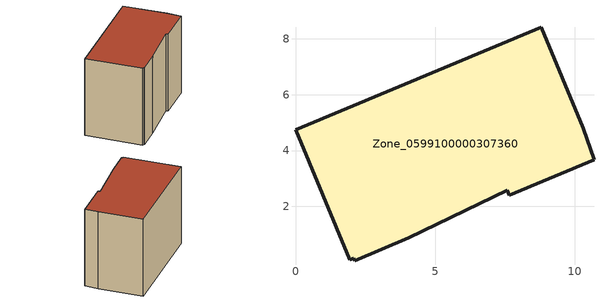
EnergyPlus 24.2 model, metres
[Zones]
Zone_0599100000307360
 floor ground (C_G): 7.59,2.58 4.06,0.88 2.12,0.06 2.09,0.14 1.95,0.09 0,4.74 8.8,8.41 10.31,4.79 10.7,3.67 7.67,2.39 z0
 wall outside (C_F): 10.31,4.79 8.8,8.41 0,4.74 1.95,0.09 2.09,0.14 2.12,0.06 4.06,0.88 7.59,2.58 7.67,2.39 10.7,3.67 10.31,4.79 z0:7.19
 roof outside (C_R): 2.09,0.14 2.12,0.06 4.06,0.88 7.59,2.58 7.67,2.39 10.7,3.67 10.31,4.79 8.8,8.41 0,4.74 1.95,0.09 z7.19
[BUILDING]
Pand.0599100000307360: North Axis=0; Terrain=City; Loads Convergence Tolerance Value=0.04; Temperature Convergence Tolerance Value=0.4; Solar Distribution=FullExterior; Maximum Number of Warmup Days=25; Minimum Number of Warmup Days=1
[Site:Location]
Rotterdam.The.Hague.AP_ZH_NLD Design_Conditions: Latitude=51.96; Longitude=4.45; Time Zone=1; Elevation=-4.5
[SITE:GROUNDTEMPERATURE:BUILDINGSURFACE]
18, 18, 18, 18, 18, 18, 18, 18, 18, 18, 18, 18
[MATERIAL] Thermal Absorptance=0.9; Solar Absorptance=0.7; Visible Absorptance=0.7
Name | Roughness | Thickness | Conductivity | Density | Specific Heat
G.TC.1946 | MediumSmooth | 0.15 | 1 | 540 | 1210
F.TC.1946 | Rough | 0.3 | 0.857143 | 1920 | 840
R.TC.1946 | MediumRough | 0.2 | 0.909091 | 1500 | 1000
[CONSTRUCTION]
C_G: G.TC.1946
C_F: F.TC.1946
C_R: R.TC.1946
[ZONE]
Zone_0599100000307360: Type=1; Multiplier=1; Ceiling Height=Autocalculate; Volume=Autocalculate; Floor Area=autocalculate; Part of Total Floor Area=Yes
[ZONEINFILTRATION:DESIGNFLOWRATE]
Infil_Zone_0599100000307360: Zone or ZoneList or Space or SpaceList=Zone_0599100000307360; Schedule=AlwaysOn; Design Flow Rate Calculation Method=Flow/Area; Flow Rate per Floor Area=0.003; Constant Term Coefficient=1; Temperature Term Coefficient=0; Velocity Term Coefficient=0; Velocity Squared Term Coefficient=0
[HVACTEMPLATE:ZONE:IDEALLOADSAIRSYSTEM]
Zone_0599100000307360: Maximum Heating Supply Air Temperature=50; Minimum Cooling Supply Air Temperature=13; Maximum Heating Supply Air Humidity Ratio=0.0156; Minimum Cooling Supply Air Humidity Ratio=0.0077; Heating Limit=NoLimit; Cooling Limit=NoLimit; Dehumidification Control Type=ConstantSensibleHeatRatio; Cooling Sensible Heat Ratio=0.7; Dehumidification Setpoint=60; Humidification Control Type=None; Humidification Setpoint=30; Outdoor Air Method=None; Outdoor Air Flow Rate per Person=0.00944; Outdoor Air Flow Rate per Zone Floor Area=0; Outdoor Air Flow Rate per Zone=0; Demand Controlled Ventilation Type=None; Outdoor Air Economizer Type=NoEconomizer; Heat Recovery Type=None; Sensible Heat Recovery Effectiveness=0.7; Latent Heat Recovery Effectiveness=0.65
[ZONECONTROL:THERMOSTAT]
ThermostatControl_Zone_0599100000307360: Zone or ZoneList=Zone_0599100000307360; Control Type Schedule=DualSetpointControlType; Control 1=Thermostat_Zone_0599100000307360; Temperature Difference Between Cutout And Setpoint=0
[THERMOSTATSETPOINT:DUALSETPOINT]
Thermostat_Zone_0599100000307360: Heating Setpoint Temperature Schedule=HeatingSetpoint_Zone_0599100000307360; Cooling Setpoint Temperature Schedule=CoolingSetpoint_Zone_0599100000307360
[SCHEDULE:COMPACT]
HeatingSetpoint_Zone_0599100000307360: Through: 12/31, For: AllDays, Until: 24:00, 21
CoolingSetpoint_Zone_0599100000307360: Through: 12/31, For: AllDays, Until: 24:00, 24
DualSetpointControlType: Through: 12/31, For: AllDays, Until: 24:00, 4
AlwaysOn: Through: 12/31, For: AllDays, Until: 24:00, 1
